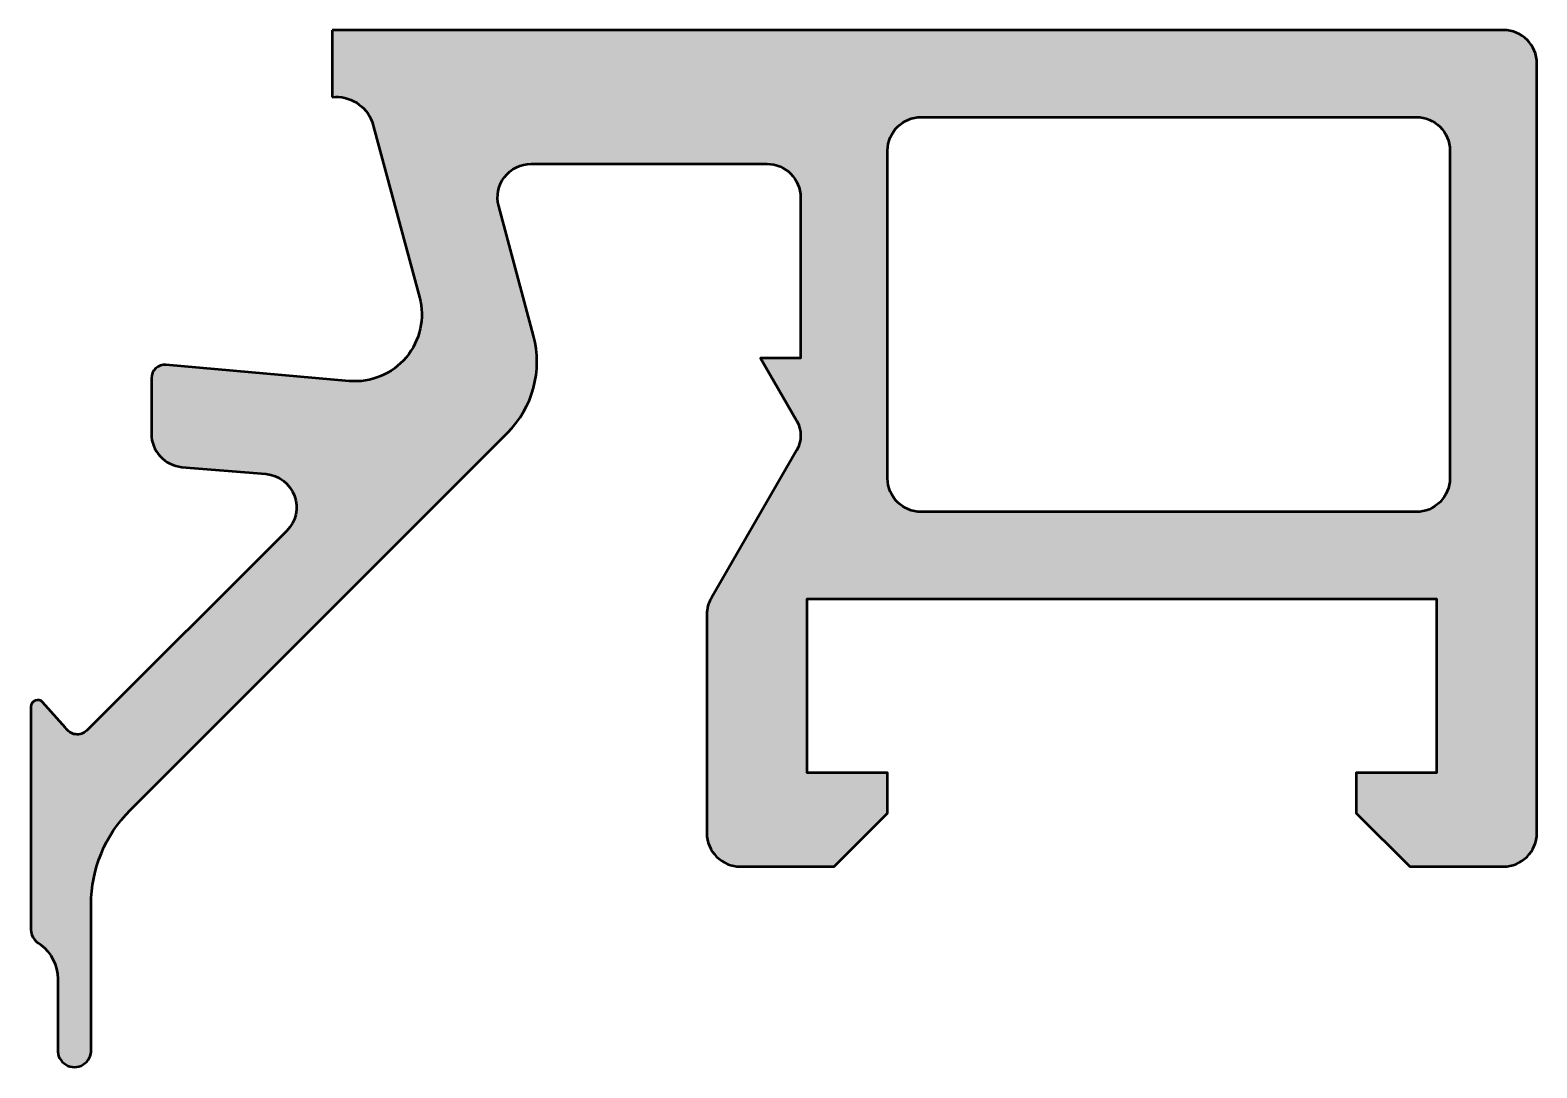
# Model space of a CAD drawing. Extents: x -4 to 18.5, y -15.5 to 0.
import ezdxf

# ---------------------------------------------------------------- set-up
doc = ezdxf.new("R2010")
doc.units = 0
doc.layers.add('0S-Alu contour', color=7, linetype='Continuous', lineweight=50)
doc.layers.add('0S-Alu hatch', color=252, linetype='Continuous', lineweight=25)

# ---------------------------------------------------------------- blocks, each defined once
blk = doc.blocks.new('361670__F5EFF53F_74E4_4F19_B716_7CCFD6C23BE3_')
at = {"layer": '0S-Alu hatch'}
h = blk.add_hatch(color=256, dxfattribs=at)
edge = h.paths.add_edge_path()
edge.add_line((0.5000152587890625, -6.2e-15), (0.5000152587890627, -0.9999999999999435))
edge.add_ellipse((0.5581817626953688, -1.575785570622137), major_axis=(-0.5787161355219049, 0), ratio=1, start_angle=200.7654752575468, end_angle=275.7685139294978, ccw=False)
edge.add_line((1.099304199218864, -1.370605468749942), (1.806310892105103, -3.989305734634286))
edge.add_ellipse((0.8403832473466788, -4.2481283920515), major_axis=(-1.00000269144691, 0), ratio=1, start_angle=84.99991221832403, end_angle=195.0001729510592, ccw=False)
edge.add_line((0.7532257437707147, -5.244325637817353), (-1.982380199914359, -5.002422972676812))
edge.add_arc((-1.999996948242216, -5.2016455873025), 0.1999999999998569, 84.94662429489117, 180)
edge.add_line((-2.199996948242073, -5.2016455873025), (-2.199996948242187, -6.030929565429801))
edge.add_arc((-1.700000365970359, -6.030928096721888), 0.4999965822739851, 180.0001683017204, 265.0002310809082)
edge.add_line((-1.743575930595397, -6.529022216796875), (-0.4884560108182523, -6.632524967193574))
edge.add_ellipse((-0.5320211618930965, -7.130615319408205), major_axis=(-0.4999919212922038, 0), ratio=1, start_angle=134.9999535197909, end_angle=265.0013822349297, ccw=False)
edge.add_line((-0.1784737706184379, -7.48416328430173), (-3.16664123535156, -10.46667480468744))
edge.add_ellipse((-3.308065351550825, -10.32518575979806), major_axis=(-0.2000498199610616, 0), ratio=1, start_angle=30.012079306695796, end_angle=134.9868505946016, ccw=False)
edge.add_line((-3.481292486190681, -10.42524719238284), (-3.825853976675715, -10.04450224947842))
edge.add_arc((-3.900000000000074, -10.11160193073824), 0.0999999999999232, 42.14404596601987, 180)
edge.add_line((-3.999999999999997, -10.11160193073824), (-3.999999999999997, -13.40162658691369))
edge.add_arc((-3.73638526512855, -13.42979543694997), 0.2651154702270494, 173.9007388061684, 243.2260988184246)
edge.add_ellipse((-4.2383878792031, -14.17755258061601), major_axis=(-0.6383972735218735, 0), ratio=1, start_angle=180, end_angle=233.1819775962128, ccw=False)
edge.add_line((-3.599990605681226, -14.17755258061601), (-3.599990844726559, -15.2303161621094))
edge.add_arc((-3.349998474121033, -15.24584898042174), 0.2504744573917569, 176.4446021657086, 363.5553978342984)
edge.add_line((-3.100006103515508, -15.23031616210937), (-3.100006103515736, -13.06692199779329))
edge.add_ellipse((-1.100006103515489, -13.06692199779316), major_axis=(-2.000000000000247, 0), ratio=1, start_angle=315.0000000000036, end_angle=360, ccw=False)
edge.add_line((-2.514219665888844, -11.65270843541998), (3.120910644531478, -6.017578124999942))
edge.add_arc((2.060265092422681, -4.956903243555137), 1.500000063778707, 314.9992078296412, 374.9997963382603)
edge.add_line((3.5091552734375, -4.568679809570311), (2.989532470703125, -2.629425048828237))
edge.add_ellipse((3.472513363562808, -2.500016988129707), major_axis=(-0.5000169887526733, 0), ratio=1, start_angle=-89.99713986407778, end_angle=14.999304964616726, ccw=False)
edge.add_line((3.472488403320312, -2.000000000000027), (6.999999999999092, -2.000000000000226))
edge.add_ellipse((6.999999999998978, -2.499999999999887), major_axis=(-0.4999999999996612, 0), ratio=1, start_angle=180, end_angle=269.999999999987, ccw=False)
edge.add_line((7.499999999998639, -2.499999999999887), (7.499999999999999, -4.900000000000089))
edge.add_line((7.499999999999999, -4.900000000000089), (6.899999999999636, -4.90000000000009))
edge.add_line((6.899999999999636, -4.90000000000009), (7.440361698356358, -5.835933915051927))
edge.add_ellipse((7.054853657120268, -6.058507086664122), major_axis=(-0.4451463428797312, 0), ratio=1, start_angle=149.9495622409229, end_angle=210.0000000256124, ccw=False)
edge.add_line((7.44016561684148, -6.28141953646224), (6.166032283250309, -8.48380353141974))
edge.add_arc((6.598785400389693, -8.734252607293714), 0.4999999999999803, 149.9405609475745, 180)
edge.add_line((6.098785400389712, -8.734252607293714), (6.098785400391081, -12.00000000000079))
edge.add_arc((6.598527707639165, -12.00025769275226), 0.4997423736878761, 179.9704553615996, 270.029544638401)
edge.add_line((6.598785400390628, -12.50000000000034), (7.998977661133725, -12.50000000000034))
edge.add_line((7.998977661133725, -12.50000000000034), (8.799057006835483, -11.69992065429789))
edge.add_line((8.799057006835483, -11.69992065429789), (8.799041748047332, -11.09985351562557))
edge.add_line((8.799041748047332, -11.09985351562557), (7.598937988281255, -11.09985351562557))
edge.add_line((7.598937988281255, -11.09985351562557), (7.59893798828125, -8.499603271484718))
edge.add_line((7.59893798828125, -8.499603271484718), (16.99984741210938, -8.499603271485165))
edge.add_line((16.99984741210938, -8.499603271485165), (16.99984741210938, -11.09985351562556))
edge.add_line((16.99984741210938, -11.09985351562556), (15.79974365234557, -11.09985351562579))
edge.add_line((15.79974365234557, -11.09985351562579), (15.7997436523433, -11.69992065429676))
edge.add_line((15.7997436523433, -11.69992065429676), (16.5998077392569, -12.50000000000011))
edge.add_line((16.5998077392569, -12.50000000000011), (18, -12.50000000000011))
edge.add_arc((18.00025771325797, -12.00025764680857), 0.4997424196418945, 269.9704530132322, 360.0292480121837)
edge.add_line((18.50000006778747, -12.00000254125162), (18.49999999999955, -0.4999999970530081))
edge.add_arc((17.9999999999995, -0.5000000000002716), 0.5000000000000462, 0, 89.99999999999471)
edge.add_line((17.99999999999955, -2.254e-13), (0.5000152587890625, -6.2e-15))
edge = h.paths.add_edge_path()
edge.add_ellipse((9.30001831054642, -1.800000000000224), major_axis=(-0.5, 0), ratio=1, start_angle=270, end_angle=360, ccw=False)
edge.add_line((9.30001831054642, -1.300000000000224), (16.7000000338935, -1.300000000000223))
edge.add_ellipse((16.7000000338935, -1.800000000000223), major_axis=(-0.5000000000000006, 0), ratio=1, start_angle=180, end_angle=270, ccw=False)
edge.add_line((17.2000000338935, -1.800000000000223), (17.20000003389351, -6.69960327148494))
edge.add_ellipse((16.70000003389351, -6.69960327148494), major_axis=(-0.5, 0), ratio=1, start_angle=89.9999999999996, end_angle=180, ccw=False)
edge.add_line((16.7000000338935, -7.19960327148494), (9.300018310546424, -7.199603271484943))
edge.add_ellipse((9.300018310546424, -6.699603271484945), major_axis=(-0.4999999999999983, 0), ratio=1, start_angle=0, end_angle=90, ccw=False)
edge.add_line((8.800018310546426, -6.699603271484945), (8.80001831054642, -1.800000000000224))
at = {"layer": '0S-Alu contour', "color": 7}
for points in [[(0.5000152587890625, -6.2e-15), (0.5000152587890627, -0.9999999999999435)], [(17.99999999999955, -2.254e-13), (0.5000152587890625, -6.2e-15)], [(18.50000006778747, -12.00000254125162), (18.49999999999955, -0.4999999970530081)], [(9.30001831054642, -1.300000000000224), (16.7000000338935, -1.300000000000223)], [(1.099304199218864, -1.370605468749942), (1.806310892105103, -3.989305734634286)], [(8.800018310546426, -6.699603271484945), (8.80001831054642, -1.800000000000224)], [(17.2000000338935, -1.800000000000223), (17.20000003389351, -6.69960327148494)], [(3.472488403320312, -2.000000000000027), (6.999999999999092, -2.000000000000226)], [(3.5091552734375, -4.568679809570311), (2.989532470703125, -2.629425048828237)], [(7.499999999998639, -2.499999999999887), (7.499999999999999, -4.900000000000089), (6.899999999999636, -4.90000000000009), (7.440361698356358, -5.835933915051927)], [(0.7532257437707147, -5.244325637817353), (-1.982380199914359, -5.002422972676812)], [(-2.199996948242073, -5.2016455873025), (-2.199996948242187, -6.030929565429801)], [(-2.514219665888844, -11.65270843541998), (3.120910644531478, -6.017578124999942)], [(7.44016561684148, -6.28141953646224), (6.166032283250309, -8.48380353141974)], [(-1.743575930595397, -6.529022216796875), (-0.4884560108182523, -6.632524967193574)], [(16.7000000338935, -7.19960327148494), (9.300018310546424, -7.199603271484943)], [(-0.1784737706184379, -7.48416328430173), (-3.16664123535156, -10.46667480468744)], [(6.598785400390628, -12.50000000000034), (7.998977661133725, -12.50000000000034), (8.799057006835483, -11.69992065429789), (8.799041748047332, -11.09985351562557), (7.598937988281255, -11.09985351562557), (7.59893798828125, -8.499603271484718), (16.99984741210938, -8.499603271485165), (16.99984741210938, -11.09985351562556), (15.79974365234557, -11.09985351562579), (15.7997436523433, -11.69992065429676), (16.5998077392569, -12.50000000000011), (18, -12.50000000000011)], [(6.098785400389712, -8.734252607293714), (6.098785400391081, -12.00000000000079)], [(-3.999999999999997, -10.11160193073824), (-3.999999999999997, -13.40162658691369)], [(-3.481292486190681, -10.42524719238284), (-3.825853976675715, -10.04450224947842)], [(-3.100006103515508, -15.23031616210937), (-3.100006103515736, -13.06692199779329)], [(-3.599990605681226, -14.17755258061601), (-3.599990844726559, -15.2303161621094)]]:
    blk.add_lwpolyline(points, dxfattribs=at)
for centre, radius, start, end in [((17.9999999999995, -0.5000000000002716), 0.5000000000000462, 0, 89.99999999999471), ((2.060265092422681, -4.956903243555137), 1.500000063778707, 314.9992078296412, 14.99979633826038), ((-1.999996948242216, -5.2016455873025), 0.1999999999998569, 84.94662429489117, 180), ((-1.700000365970359, -6.030928096721888), 0.4999965822739851, 180.0001683017204, 265.0002310809082), ((6.598785400389693, -8.734252607293714), 0.4999999999999803, 149.9405609475745, 180), ((-3.900000000000074, -10.11160193073824), 0.0999999999999232, 42.14404596601987, 180), ((6.598527707639165, -12.00025769275226), 0.4997423736878761, 179.9704553615996, 270.029544638401), ((18.00025771325797, -12.00025764680857), 0.4997424196418945, 269.9704530132322, 0.0292480121837059), ((-3.73638526512855, -13.42979543694997), 0.2651154702270494, 173.9007388061684, 243.2260988184246), ((-3.349998474121033, -15.24584898042174), 0.2504744573917569, 176.4446021657086, 3.555397834298406)]:
    blk.add_arc(centre, radius, start, end, dxfattribs=at)
at = {"layer": '0S-Alu contour', "color": 7, "extrusion": (0, 0, -1)}
for centre, radius, start, end in [((-0.5581817626953688, -1.575785570622137), 0.5787161355219049, 84.23148607050224, 159.2345247424532), ((-9.30001831054642, -1.800000000000224), 0.5, 0, 90), ((-16.7000000338935, -1.800000000000223), 0.5000000000000006, 90, 180), ((-3.472513363562808, -2.500016988129707), 0.5000169887526733, 345.0006950353833, 89.99713986407781), ((-6.999999999998978, -2.499999999999887), 0.4999999999996612, 90.00000000001303, 180), ((-0.8403832473466788, -4.2481283920515), 1.00000269144691, 164.9998270489408, 275.000087781676), ((-7.054853657120268, -6.058507086664122), 0.4451463428797312, 149.9999999743876, 210.0504377590773), ((0.5320211618930965, -7.130615319408205), 0.4999919212922038, 94.9986177650703, 225.0000464802091), ((-9.300018310546424, -6.699603271484945), 0.4999999999999983, 270, 0), ((-16.70000003389351, -6.69960327148494), 0.5, 180, 270.0000000000004), ((3.308065351550825, -10.32518575979806), 0.2000498199610616, 225.0131494053985, 329.9879206933042), ((1.100006103515489, -13.06692199779316), 2.000000000000247, 0, 44.99999999999644), ((4.2383878792031, -14.17755258061601), 0.6383972735218735, 126.8180224037872, 180)]:
    blk.add_arc(centre, radius, start, end, dxfattribs=at)
blk = doc.blocks.new('361670__F6C7D797_4D92_44D6_ADF5_0CE8320D79E0_')
at = {"layer": '0S-Alu contour', "color": 7}
blk.add_blockref('361670__F5EFF53F_74E4_4F19_B716_7CCFD6C23BE3_', (0, 0), dxfattribs=at)

msp = doc.modelspace()

# ---------------------------------------------------------------- block references
at = {"layer": '0S-Alu contour', "color": 7}
msp.add_blockref('361670__F6C7D797_4D92_44D6_ADF5_0CE8320D79E0_', (0, 0), dxfattribs=at)

doc.saveas('drawing.dxf')
